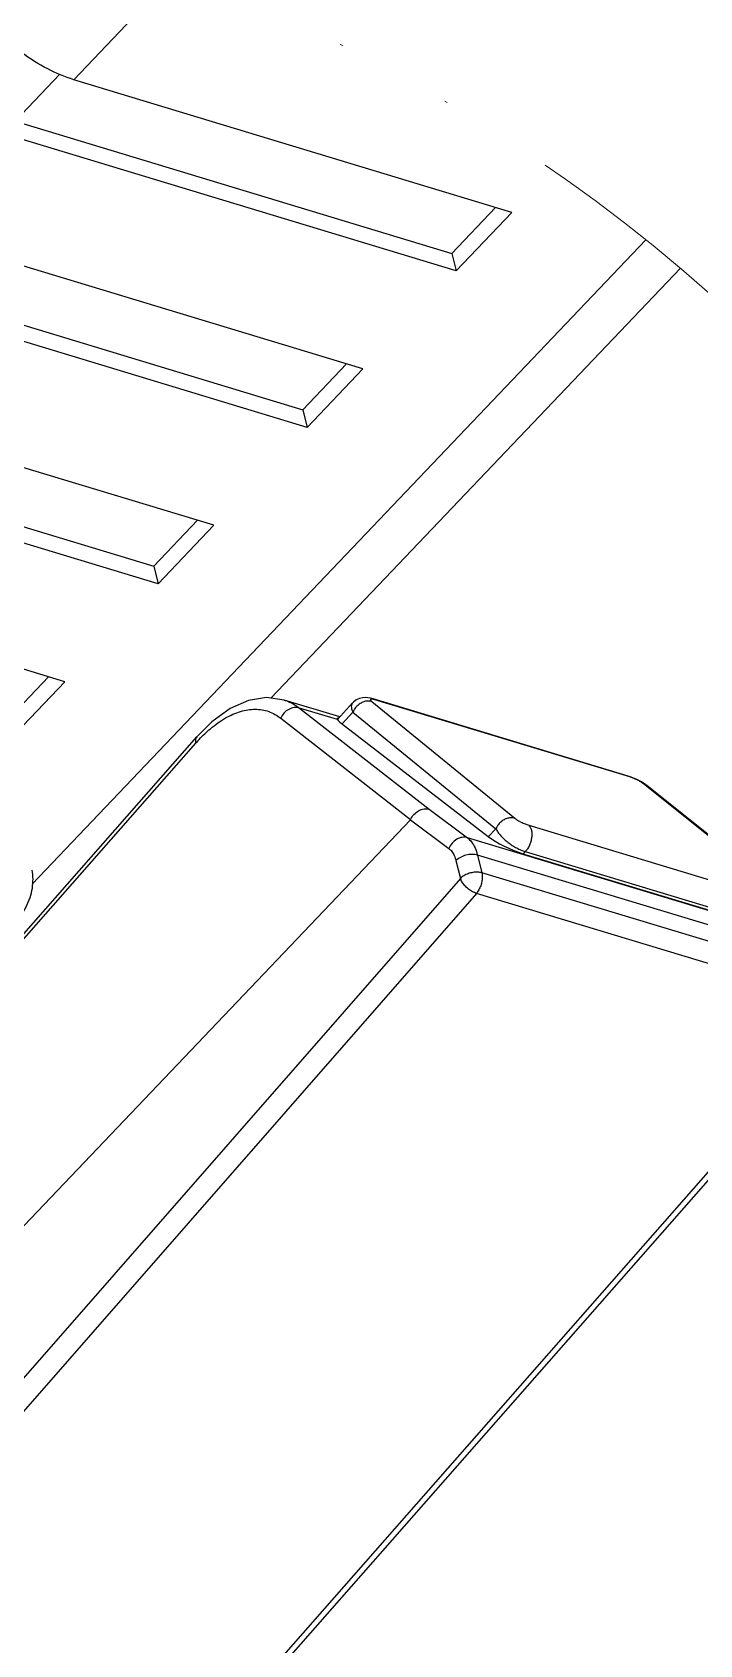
# Model space of a CAD drawing. Header units: millimetres. Extents: x 14343 to 15285, y -9166 to -7819.
# Drawn here: x 14901.1 to 14926.6, y -8614.8 to -8553.2 of the extents above; entities that cross this region are included whole.
import ezdxf

# ---------------------------------------------------------------- set-up
doc = ezdxf.new("R2010")
doc.units = ezdxf.units.MM
doc.linetypes.add('DIVIDE', pattern=[31.75, 12.7, -6.35, 0, -6.35, 0, -6.35])
doc.layers.add('hatch', color=56, linetype='Continuous', lineweight=9)

# ---------------------------------------------------------------- blocks, each defined once
blk = doc.blocks.new('u9')
at = {"color": 7, "linetype": 'Continuous'}
for p, q in [((-91.083, 129.164), (-118.827, 97.604)), ((-90.765, 129.207), (-118.508, 97.648)), ((-104.128, 93.293), (-76.493, 124.886)), ((-103.519, 92.721), (-75.884, 124.313)), ((-101.61, 90.488), (-73.672, 119.819)), ((-72.145, 111.553), (-93.45, 87.318)), ((-72.107, 111.798), (-93.418, 87.556)), ((-118.508, 97.648), (-104.128, 93.293)), ((-118.72, 96.862), (-104.34, 92.508)), ((-118.586, 96.195), (-104.17, 91.83)), ((-118.233, 95.542), (-103.786, 91.168)), ((-105.907, 91.779), (-115.976, 94.827)), ((-105.996, 91.697), (-115.91, 94.698)), ((-116.283, 93.691), (-110.65, 89.183)), ((-116.146, 93.62), (-110.514, 89.112)), ((-106.126, 90.692), (-116.039, 93.694)), ((-110.602, 68.34), (-87.172, 92.938)), ((-104.17, 91.83), (-104.34, 92.508)), ((-103.349, 92.043), (-103.519, 92.721)), ((-105.996, 91.697), (-105.916, 91.781)), ((-104.875, 90.827), (-104.585, 91.134)), ((-98.968, 86.794), (-104.579, 91.128)), ((-102.329, 90.084), (-103.786, 91.168)), ((-101.61, 90.488), (-103.075, 91.578)), ((-99.415, 86.372), (-104.875, 90.827)), ((-100.139, 85.971), (-105.6, 90.427)), ((-97.372, 86.217), (-102.329, 90.084)), ((-96.656, 86.603), (-101.619, 90.475)), ((-110.651, 89.184), (-110.553, 89.113)), ((-110.65, 89.183), (-110.651, 89.184)), ((-110.034, 88.852), (-109.92, 88.814)), ((-109.985, 88.848), (-100.257, 85.903)), ((-109.985, 88.848), (-109.92, 88.814)), ((-109.92, 88.814), (-100.192, 85.868)), ((-88.418, 85.214), (-86.29, 87.448)), ((-99.415, 86.372), (-99.008, 86.825)), ((-99.4, 86.025), (-98.832, 86.659)), ((-98.921, 86.559), (-96.794, 85.914)), ((-98.832, 86.659), (-97.372, 86.217)), ((-98.832, 86.659), (-98.822, 86.601)), ((-87.791, 85.024), (-86.121, 86.777)), ((-111.922, 69.428), (-96.285, 85.845)), ((-100.257, 85.903), (-100.192, 85.868)), ((-88.418, 85.214), (-71.689, 80.149)), ((-94.107, 79.241), (-91.979, 81.475)), ((-91.979, 81.475), (-75.25, 76.41)), ((-91.81, 80.805), (-91.979, 81.475)), ((-93.48, 79.051), (-91.81, 80.805)), ((-75.137, 75.756), (-91.81, 80.805)), ((-94.107, 79.241), (-77.378, 74.176)), ((-99.796, 73.268), (-97.668, 75.502)), ((-97.668, 75.502), (-80.939, 70.437)), ((-97.499, 74.832), (-97.668, 75.502)), ((-99.169, 73.079), (-97.499, 74.832)), ((-80.826, 69.783), (-97.499, 74.832)), ((-99.796, 73.268), (-83.067, 68.203)), ((-105.485, 67.296), (-103.357, 69.529)), ((-103.357, 69.529), (-86.628, 64.464)), ((-103.188, 68.859), (-103.357, 69.529)), ((-104.858, 67.106), (-103.188, 68.859)), ((-86.515, 63.811), (-103.188, 68.859)), ((-105.485, 67.296), (-88.756, 62.23)), ((-88.228, 62.013), (-86.515, 63.811)), ((-88.756, 62.23), (-92.317, 58.491))]:
    blk.add_line(p, q, dxfattribs=at)
for points in [[(-110.553, 89.113), (-110.43, 89.037), (-110.302, 88.969), (-110.17, 88.907), (-110.034, 88.852)], [(-96.795, 85.915), (-96.114, 85.822), (-95.433, 85.931), (-94.732, 86.236), (-94.029, 86.74), (-93.45, 87.318)], [(-100.192, 85.868), (-100.092, 85.841), (-99.987, 85.823), (-99.888, 85.816), (-99.781, 85.823), (-99.664, 85.851), (-99.545, 85.906), (-99.434, 85.991), (-99.4, 86.026)]]:
    blk.add_lwpolyline(points, dxfattribs=at)
for centre, radius, start, end in [((-110.406, 89.487), 0.39, 231.29044, 235.29339), ((-97.928, 91.52), 6.004, 316.87038, 318.68903)]:
    blk.add_arc(centre, radius, start, end, dxfattribs=at)
for centre, major_axis, ratio, start_param, end_param in [((-105.379, 91.37), (-0.956, 0.443), 0.179182, 3.808581, 5.378692), ((-95.749, 85.905), (-5.864, 4.579), 0.077225, -0.0076, 0.019365), ((-99.769, 87.037), (-0.947, 0.433), 0.177537, 3.3909, 3.791847)]:
    blk.add_ellipse(centre, major_axis=major_axis, ratio=ratio, start_param=start_param, end_param=end_param, dxfattribs=at)
for points, start_tangent, end_tangent in [([(-86.442, 94.491), (-86.938, 93.803), (-87.174, 93.091), (-87.167, 92.404)], (-0.689698, -0.724097), (0.177419, -0.984135)), ([(-104.34, 92.508), (-104.356, 92.661), (-104.34, 92.831), (-104.294, 93.003), (-104.221, 93.162), (-104.128, 93.293)], (-0.220191, 0.975457), (0.659315, 0.751867)), ([(-104.128, 93.293), (-103.978, 93.23), (-103.828, 93.13), (-103.692, 93.003), (-103.586, 92.863), (-103.519, 92.721)], (0.957454, -0.288587), (0.310746, -0.950493)), ([(-104.34, 92.508), (-104.179, 92.484), (-103.997, 92.495), (-103.814, 92.542), (-103.65, 92.62), (-103.519, 92.721)], (0.963246, -0.268622), (0.705476, 0.708734)), ([(-104.17, 91.83), (-103.962, 91.805), (-103.732, 91.837), (-103.517, 91.92), (-103.349, 92.043)], (0.963246, -0.268622), (0.705476, 0.708734)), ([(-103.786, 91.168), (-103.948, 91.332), (-104.078, 91.555), (-104.17, 91.83)], (-0.800243, 0.599676), (-0.236343, 0.97167)), ([(-103.075, 91.578), (-103.19, 91.693), (-103.283, 91.851), (-103.349, 92.043)], (-0.802084, 0.597211), (-0.243198, 0.969977)), ([(-106.126, 90.692), (-106.188, 90.768), (-106.23, 90.875), (-106.247, 91.008), (-106.24, 91.156), (-106.208, 91.309), (-106.155, 91.457), (-106.082, 91.589), (-105.996, 91.697)], (-0.777814, 0.628494), (0.699919, 0.714222)), ([(-104.875, 90.827), (-104.954, 90.957), (-105.061, 91.091), (-105.192, 91.224), (-105.341, 91.349), (-105.502, 91.463), (-105.669, 91.561), (-105.836, 91.64), (-105.996, 91.697)], (-0.44567, 0.895198), (-0.959699, 0.28103)), ([(-103.786, 91.168), (-103.585, 91.155), (-103.379, 91.229), (-103.2, 91.378), (-103.075, 91.578)], (0.958657, -0.284563), (0.384532, 0.923112)), ([(-105.6, 90.427), (-105.647, 90.462), (-105.705, 90.499), (-105.771, 90.538), (-105.842, 90.576), (-105.916, 90.611), (-105.99, 90.643), (-106.061, 90.67), (-106.126, 90.692)], (-0.774819, 0.632183), (-0.957071, 0.289854)), ([(-105.6, 90.427), (-105.465, 90.407), (-105.324, 90.426), (-105.185, 90.483), (-105.058, 90.573), (-104.953, 90.69), (-104.875, 90.827)], (0.956431, -0.291958), (0.392124, 0.919913)), ([(-101.619, 90.475), (-101.746, 90.281), (-101.925, 90.138), (-102.13, 90.069), (-102.329, 90.084)], (-0.405245, -0.914208), (-0.957088, 0.289796)), ([(-110.514, 89.112), (-110.628, 89.167)], (-0.957748, 0.287609), (-0.822083, 0.569367)), ([(-110.514, 89.112), (-110.466, 89.077), (-110.408, 89.04), (-110.341, 89.002), (-110.27, 88.964), (-110.195, 88.929), (-110.121, 88.897), (-110.05, 88.87), (-109.985, 88.848)], (0.780783, -0.624802), (0.957072, -0.289851)), ([(-93.45, 87.318), (-93.408, 87.404), (-93.418, 87.556)], (0.645132, 0.764071), (-0.265162, 0.964204)), ([(-93.546, 87.415), (-93.974, 87.006), (-94.551, 86.598), (-95.127, 86.347), (-95.683, 86.264), (-96.198, 86.351), (-96.656, 86.603)], (-0.6838, -0.729669), (-0.788554, 0.614966)), ([(-100.139, 85.971), (-100.005, 85.951), (-99.863, 85.97), (-99.725, 86.027), (-99.598, 86.117), (-99.492, 86.235), (-99.415, 86.372)], (0.956431, -0.291958), (0.392123, 0.919913)), ([(-99.4, 86.026), (-99.372, 86.066), (-99.353, 86.151), (-99.367, 86.254), (-99.415, 86.372)], (0.666381, 0.745611), (-0.463344, 0.886179)), ([(-98.822, 86.601), (-98.823, 86.6), (-98.893, 86.589)], (-0.436135, -0.899881), (-0.99097, 0.134083)), ([(-97.372, 86.217), (-97.17, 86.201), (-96.964, 86.268), (-96.783, 86.409), (-96.656, 86.603)], (0.955537, -0.294872), (0.405396, 0.914141)), ([(-96.795, 85.915), (-96.861, 85.936), (-97.372, 86.217)], (-0.957159, 0.289561), (-0.78924, 0.614084)), ([(-100.257, 85.903), (-100.199, 85.887)], (0.957102, -0.28975), (0.973987, -0.226602)), ([(-100.199, 85.887), (-100.151, 85.878)], (0.973987, -0.226602), (0.993201, -0.116414)), ([(-100.151, 85.878), (-100.114, 85.876), (-100.09, 85.882), (-100.081, 85.895), (-100.086, 85.915), (-100.106, 85.94), (-100.139, 85.971)], (0.993201, -0.116414), (-0.774751, 0.632266)), ([(-88.756, 62.23), (-87.76, 61.819)], (0.957088, -0.289796), (0.887501, -0.460806)), ([(-87.76, 61.819), (-86.769, 61.198), (-85.846, 60.407)], (0.887501, -0.460806), (0.71022, -0.70398))]:
    blk.add_spline(points, degree=3, dxfattribs=dict(at, start_tangent=start_tangent, end_tangent=end_tangent))
at = {"layer": 'hatch', "color": 4, "linetype": 'DIVIDE', "ltscale": 0.7}
blk.add_arc((-70.235, 118.667), 64.515, 147.96226, 99.80514, dxfattribs=at)

msp = doc.modelspace()

# ---------------------------------------------------------------- block references
at = {"rotation": 180}
msp.add_blockref('u9', (14813.948, -8492.81), dxfattribs=at)

doc.saveas('drawing.dxf')
